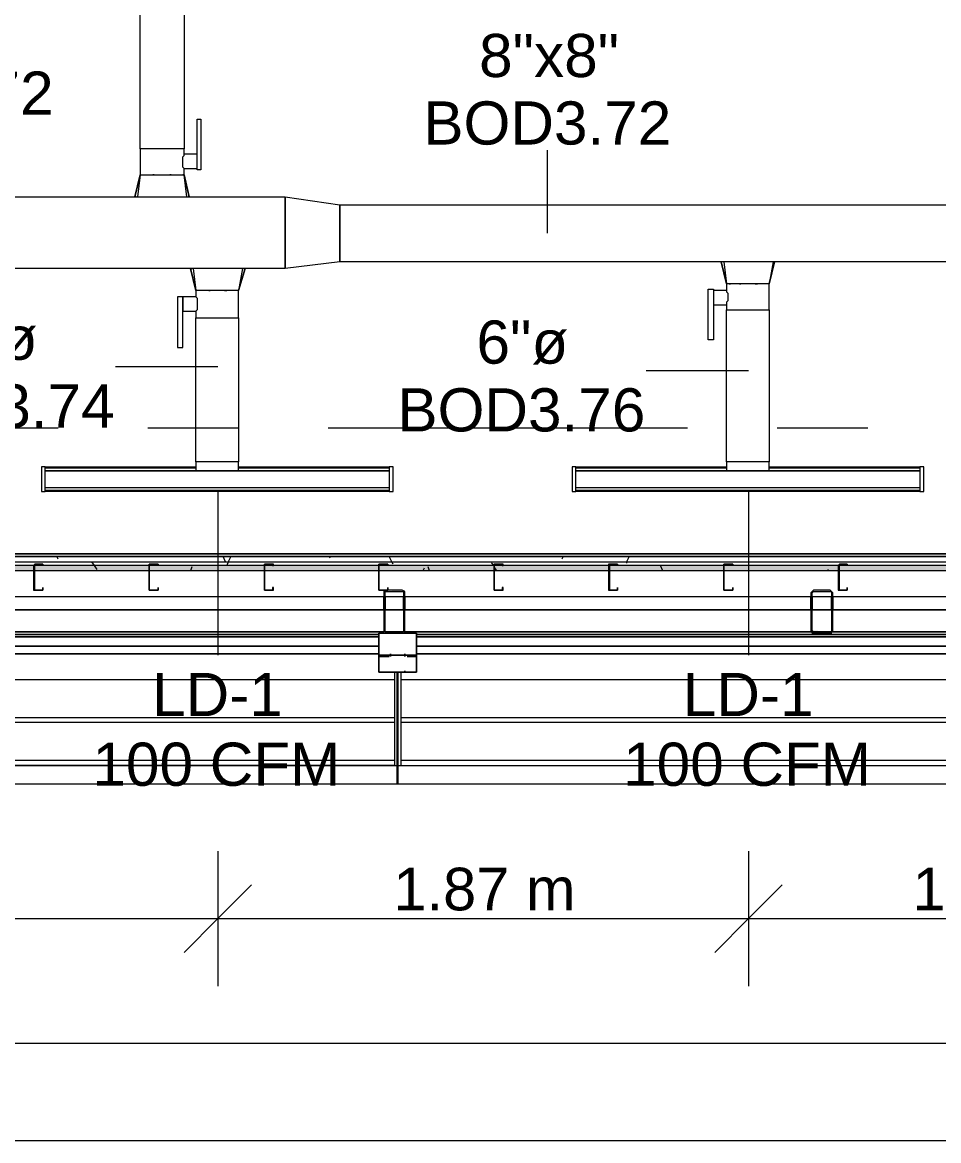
# Model space of a CAD drawing. Header units: metres. Extents: x 39 to 278, y -7 to 151.
# Drawn here: x 81.696 to 84.933, y 9.001 to 12.949 of the extents above; entities that cross this region are included whole.
import ezdxf

# ---------------------------------------------------------------- set-up
doc = ezdxf.new("R2010")
doc.units = ezdxf.units.M
doc.layers.add('HVAC - Ductos', color=5, linetype='Continuous', lineweight=50)
doc.layers.add('PDF_Geometry', color=7, linetype='Continuous', true_color=0xaaaaaa)
doc.layers.add('PDF_Solid Fills', color=7, linetype='Continuous', true_color=0xffffff)
doc.layers.add('PDF_Text', color=7, linetype='Continuous')
doc.styles.add('PDF Helvetica', font='')
doc.styles.get('PDF Helvetica').set_extended_font_data('Helvetica')

msp = doc.modelspace()

# ---------------------------------------------------------------- hatches: boundary and pattern name
at = {"layer": 'PDF_Solid Fills', "lineweight": 0, "transparency": 33554559}
h = msp.add_hatch(color=256, dxfattribs=at)
h.paths.add_polyline_path([(46.8196, 11.0127), (46.8196, 11.031), (45.1878, 11.031), (45.1878, 11.0127)])
h.paths.add_polyline_path([(104.0706, 11.0127), (106.0827, 11.0127), (106.0827, 11.031), (104.0706, 11.031)])
h.paths.add_polyline_path([(104.0659, 11.0127), (104.0659, 11.031), (101.2289, 11.031), (101.2289, 11.0127)])
h.paths.add_polyline_path([(101.2243, 11.0127), (101.2243, 11.031), (99.1984, 11.031), (99.1984, 11.0127)])
h.paths.add_polyline_path([(99.1938, 11.0127), (99.1938, 11.031), (96.3568, 11.031), (96.3568, 11.0127)])
h.paths.add_polyline_path([(96.3522, 11.0127), (96.3522, 11.031), (94.3263, 11.031), (94.3263, 11.0127)])
h.paths.add_polyline_path([(94.3217, 11.0127), (94.3217, 11.031), (93.5151, 11.031), (93.5151, 11.0127)])
h.paths.add_polyline_path([(93.5105, 11.0127), (93.5105, 11.031), (91.4846, 11.031), (91.4846, 11.0127)])
h.paths.add_polyline_path([(91.4801, 11.0127), (91.4801, 11.031), (89.4542, 11.031), (89.4542, 11.0127)])
h.paths.add_polyline_path([(89.4496, 11.0127), (89.4496, 11.031), (88.6429, 11.031), (88.6429, 11.0127)])
h.paths.add_polyline_path([(88.6383, 11.0127), (88.6383, 11.031), (86.6125, 11.031), (86.6125, 11.0127)])
h.paths.add_polyline_path([(86.6079, 11.0127), (86.6079, 11.031), (84.582, 11.031), (84.582, 11.0127)])
h.paths.add_polyline_path([(84.5774, 11.0127), (84.5774, 11.031), (83.7708, 11.031), (83.7708, 11.0127)])
h.paths.add_polyline_path([(83.7662, 11.0127), (83.7662, 11.031), (81.7404, 11.031), (81.7404, 11.0127)])
h.paths.add_polyline_path([(81.7358, 11.0127), (81.7358, 11.031), (78.8986, 11.031), (78.8986, 11.0127)])
h.paths.add_polyline_path([(78.894, 11.0127), (78.894, 11.031), (76.8682, 11.031), (76.8682, 11.0127)])
h.paths.add_polyline_path([(76.8636, 11.0127), (76.8636, 11.031), (74.0265, 11.031), (74.0265, 11.0127)])
h.paths.add_polyline_path([(74.0219, 11.0127), (74.0219, 11.031), (71.9961, 11.031), (71.9961, 11.0127)])
h.paths.add_polyline_path([(71.9915, 11.0127), (71.9915, 11.031), (71.1848, 11.031), (71.1848, 11.0127)])
h.paths.add_polyline_path([(71.1802, 11.0127), (71.1802, 11.031), (69.1543, 11.031), (69.1543, 11.0127)])
h.paths.add_polyline_path([(69.1497, 11.0127), (69.1497, 11.031), (67.1239, 11.031), (67.1239, 11.0127)])
h.paths.add_polyline_path([(67.1193, 11.0127), (67.1193, 11.031), (66.3127, 11.031), (66.3127, 11.0127)])
h.paths.add_polyline_path([(66.3081, 11.0127), (66.3081, 11.031), (64.2822, 11.031), (64.2822, 11.0127)])
h.paths.add_polyline_path([(64.2776, 11.0127), (64.2776, 11.031), (62.2518, 11.031), (62.2518, 11.0127)])
h.paths.add_polyline_path([(62.2472, 11.0127), (62.2472, 11.031), (61.4405, 11.031), (61.4405, 11.0127)])
h.paths.add_polyline_path([(61.436, 11.0127), (61.436, 11.031), (59.4101, 11.031), (59.4101, 11.0127)])
h.paths.add_polyline_path([(59.4055, 11.0127), (59.4055, 11.031), (56.5684, 11.031), (56.5684, 11.0127)])
h.paths.add_polyline_path([(56.5638, 11.0127), (56.5638, 11.031), (54.5379, 11.031), (54.5379, 11.0127)])
h.paths.add_polyline_path([(54.5333, 11.0127), (54.5333, 11.031), (51.6963, 11.031), (51.6963, 11.0127)])
h.paths.add_polyline_path([(51.6917, 11.0127), (51.6917, 11.031), (49.6658, 11.031), (49.6658, 11.0127)])
h.paths.add_polyline_path([(49.6612, 11.0127), (49.6612, 11.031), (48.8546, 11.031), (48.8546, 11.0127)])
h.paths.add_polyline_path([(48.85, 11.0127), (48.85, 11.031), (46.8241, 11.031), (46.8241, 11.0127)])
h = msp.add_hatch(color=256, dxfattribs=at)
h.paths.add_polyline_path([(82.9778, 10.9347), (82.9733, 10.9347), (82.9733, 10.7926), (83.0466, 10.7926), (83.0466, 10.9347), (83.042, 10.9347), (83.042, 10.7972), (82.9778, 10.7972)])
h.paths.add_polyline_path([(83.0374, 10.9393), (83.0374, 10.9439), (82.9733, 10.9439)])
h.paths.add_polyline_path([(83.042, 10.9439), (83.0466, 10.9393), (83.0466, 10.9439)])
h = msp.add_hatch(color=256, dxfattribs=at)
h.paths.add_polyline_path([(84.4864, 10.7926), (84.5545, 10.7972), (84.4904, 10.8018), (84.4858, 10.8018), (84.4858, 10.7926)])
h.paths.add_polyline_path([(84.5545, 10.7972), (84.5591, 10.9347), (84.5545, 10.9347)])
h.paths.add_polyline_path([(84.5499, 10.9393), (84.5499, 10.9439), (84.4858, 10.9439)])
h.paths.add_polyline_path([(84.4858, 10.9347), (84.4812, 10.9347), (84.4812, 10.8018)])

# ---------------------------------------------------------------- linework, layer by layer
at = {"layer": 'HVAC - Ductos', "lineweight": 0}
for points in [[(82.2766, 12.3327), (82.2674, 12.4106), (82.2674, 12.4335), (82.3132, 12.4335), (82.3132, 12.4381), (82.3132, 12.4426), (82.3132, 12.4518), (82.3132, 12.4564), (82.3132, 12.4656), (82.3132, 12.4701), (82.3132, 12.4747), (82.3132, 12.4793), (82.3132, 12.4839), (82.2674, 12.4839), (82.2674, 12.5023), (82.2628, 12.5023), (82.2537, 12.5023), (82.2445, 12.5023), (82.2262, 12.5023), (82.2078, 12.5023), (82.1895, 12.5023), (82.1712, 12.5023), (82.1528, 12.5023), (82.1345, 12.5023), (82.1254, 12.5023), (82.1162, 12.5023), (82.1116, 12.5023), (82.1116, 13.6847)], [(82.2674, 13.6847), (82.2674, 12.5023), (82.2628, 12.5023), (82.2537, 12.5023), (82.2445, 12.5023), (82.2262, 12.5023), (82.2078, 12.5023), (82.1895, 12.5023), (82.1712, 12.5023), (82.1528, 12.5023), (82.1345, 12.5023), (82.1254, 12.5023), (82.1162, 12.5023), (82.1116, 12.5023), (82.1116, 12.4106), (82.1162, 12.4106), (82.1208, 12.4106), (82.1254, 12.4106), (82.1345, 12.4106), (82.1528, 12.4106), (82.1712, 12.4106), (82.1895, 12.4106), (82.2078, 12.4106), (82.2262, 12.4106), (82.2445, 12.4106), (82.2537, 12.4106), (82.2582, 12.4106), (82.2628, 12.4106), (82.2674, 12.4106), (82.2628, 12.4106)], [(82.2674, 12.4335), (82.2628, 12.4381), (82.2628, 12.4426), (82.2628, 12.4518), (82.2628, 12.461), (82.2628, 12.4701), (82.2628, 12.4747), (82.2674, 12.4793), (82.2674, 12.4839)], [(83.5508, 12.2043), (83.5508, 12.4977)], [(82.1116, 12.4106), (82.1024, 12.3327)], [(82.1162, 12.4106), (82.1208, 12.4106)], [(82.1345, 12.4106), (82.1391, 12.4106)], [(82.162, 12.4106), (82.1574, 12.4106), (82.162, 12.4106), (82.1666, 12.4106)], [(82.185, 12.4106), (82.1895, 12.4106), (82.1941, 12.4106)], [(82.2124, 12.4106), (82.217, 12.4106), (82.2216, 12.4106), (82.217, 12.4106)], [(82.2399, 12.4106), (82.2445, 12.4106)], [(82.2537, 12.4106), (82.2582, 12.4106)], [(82.2858, 12.3327), (82.2674, 12.4106), (82.2858, 12.3327)], [(82.0978, 12.3327), (82.0932, 12.3327), (82.0978, 12.3327), (82.1024, 12.3327), (82.107, 12.3327), (82.1162, 12.3327)], [(82.0978, 12.3327), (82.0932, 12.3327), (82.0978, 12.3327)], [(82.1208, 12.3327), (82.1345, 12.3327), (82.1391, 12.3327)], [(82.1437, 12.3327), (82.1482, 12.3327), (82.1574, 12.3327), (82.1712, 12.3327)], [(82.1712, 12.3327), (82.1712, 12.3327)], [(82.1758, 12.3327), (82.1804, 12.3327), (82.2032, 12.3327)], [(82.2078, 12.3327), (82.2078, 12.3327)], [(82.2124, 12.3327), (82.2216, 12.3327), (82.2308, 12.3327), (82.2354, 12.3327), (82.2445, 12.3327), (82.2628, 12.3327), (82.272, 12.3327), (82.2812, 12.3327), (82.2858, 12.3327), (82.2812, 12.3327)], [(84.3483, 12.1035), (84.3346, 12.0256), (84.33, 12.0256), (84.3254, 12.0256), (84.3116, 12.0256), (84.2979, 12.0256), (84.2795, 12.0256), (84.2612, 12.0256), (84.2383, 12.0256), (84.22, 12.0256), (84.2062, 12.0256), (84.1924, 12.0256), (84.1879, 12.0256), (84.1833, 12.0256), (84.1833, 12.0027), (84.1374, 12.0027), (84.1374, 11.9981), (84.1374, 11.9935), (84.1374, 11.9843), (84.1374, 11.9797), (84.1374, 11.9705), (84.1374, 11.966), (84.1374, 11.9614), (84.1374, 11.9569)], [(84.1833, 12.1035), (84.1741, 12.1035), (84.1833, 12.0256), (84.1649, 12.1035)], [(84.1695, 12.1035), (84.1649, 12.1035), (84.1833, 12.0256)], [(84.1649, 12.1035), (84.1649, 12.1035)], [(84.2062, 12.1035), (84.1879, 12.1035)], [(84.33, 12.1035), (84.3116, 12.1035), (84.307, 12.1035), (84.3024, 12.1035), (84.2933, 12.1035), (84.2795, 12.1035), (84.2749, 12.1035), (84.2703, 12.1035), (84.2474, 12.1035), (84.2429, 12.1035), (84.2383, 12.1035), (84.2246, 12.1035), (84.2154, 12.1035), (84.2108, 12.1035)], [(84.3529, 12.1035), (84.3483, 12.1035), (84.3437, 12.1035), (84.3346, 12.1035)], [(84.3529, 12.1035), (84.3346, 12.0256), (84.3529, 12.1035)], [(84.3529, 12.1035), (84.3529, 12.1035)], [(82.4737, 12.0806), (82.46, 12.0027), (82.4554, 12.0027), (82.4508, 12.0027), (82.4416, 12.0027), (82.4232, 12.0027), (82.405, 12.0027), (82.3866, 12.0027), (82.3637, 12.0027), (82.3453, 12.0027), (82.3316, 12.0027), (82.3178, 12.0027), (82.3132, 12.0027), (82.3087, 12.0027), (82.3087, 11.9797), (82.2628, 11.9797), (82.2445, 11.9797), (82.2445, 11.801), (82.2628, 11.801), (82.2628, 11.9797), (82.2628, 11.9751), (82.2628, 11.9705), (82.2628, 11.966), (82.2628, 11.9614), (82.2628, 11.9523), (82.2628, 11.9477), (82.2628, 11.9431), (82.2628, 11.9339), (82.2628, 11.9293), (82.3087, 11.9293), (82.3087, 11.9064), (82.3132, 11.9064), (82.3178, 11.9064), (82.3316, 11.9064), (82.3453, 11.9064), (82.3637, 11.9064), (82.3866, 11.9064), (82.405, 11.9064), (82.4232, 11.9064), (82.4416, 11.9064), (82.4508, 11.9064), (82.46, 11.9064), (82.46, 11.3977), (82.4554, 11.3977), (82.4508, 11.3977), (82.437, 11.3977), (82.4232, 11.3977), (82.405, 11.3977), (82.3866, 11.3977), (82.3682, 11.3977), (82.3499, 11.3977), (82.3316, 11.3977), (82.3224, 11.3977), (82.3132, 11.3977), (82.3087, 11.3977), (82.3087, 11.3655), (82.3132, 11.3655), (82.3224, 11.3655), (82.3316, 11.3655), (82.3499, 11.3655), (82.3682, 11.3655), (82.3866, 11.3655), (82.405, 11.3655), (82.4232, 11.3655), (82.437, 11.3655), (82.4508, 11.3655), (82.4554, 11.3655), (82.46, 11.3655), (82.46, 11.3977), (82.4508, 11.3977), (82.4416, 11.3977), (82.4232, 11.3977), (82.405, 11.3977), (82.3866, 11.3977), (82.3637, 11.3977), (82.3453, 11.3977), (82.3316, 11.3977), (82.3178, 11.3977), (82.3132, 11.3977), (82.3087, 11.3977), (82.3087, 11.9064), (82.3132, 11.9064), (82.3178, 11.9064), (82.3316, 11.9064), (82.3453, 11.9064), (82.3637, 11.9064), (82.3866, 11.9064), (82.405, 11.9064), (82.4232, 11.9064), (82.4416, 11.9064), (82.4508, 11.9064), (82.46, 11.9064), (82.46, 12.0027)], [(82.3087, 12.0806), (82.2995, 12.0806), (82.3087, 12.0027), (82.2904, 12.0806), (82.295, 12.0806), (82.2904, 12.0806), (82.3087, 12.0027)], [(82.3682, 12.0806), (82.3637, 12.0806), (82.3499, 12.0806), (82.3408, 12.0806), (82.3362, 12.0806), (82.3316, 12.0806), (82.3132, 12.0806)], [(82.4554, 12.0806), (82.4416, 12.0806), (82.4324, 12.0806), (82.4278, 12.0806), (82.4187, 12.0806), (82.405, 12.0806), (82.4004, 12.0806), (82.3958, 12.0806), (82.3728, 12.0806)], [(82.4782, 12.0806), (82.4828, 12.0806), (82.4782, 12.0806), (82.4737, 12.0806), (82.4691, 12.0806), (82.46, 12.0806)], [(82.4828, 12.0806), (82.46, 12.0027), (82.4828, 12.0806)], [(84.1374, 11.9523), (84.1833, 11.9523), (84.1833, 11.9339), (84.1879, 11.9339), (84.1924, 11.9339), (84.2062, 11.9339), (84.22, 11.9339), (84.2383, 11.9339), (84.2612, 11.9339), (84.2795, 11.9339), (84.2979, 11.9339), (84.3116, 11.9339), (84.3254, 11.9339), (84.3346, 11.9339), (84.3346, 12.0256)], [(84.1879, 12.0256), (84.1879, 12.0256)], [(84.1879, 12.0256), (84.1879, 12.0256)], [(82.3087, 11.9797), (82.3132, 11.9751), (82.3132, 11.966), (82.3132, 11.9569), (82.3132, 11.9477), (82.3132, 11.9431), (82.3132, 11.9339), (82.3087, 11.9293)], [(82.3132, 12.0027), (82.3132, 12.0027)], [(82.3132, 12.0027), (82.3132, 12.0027)], [(84.1833, 12.0027), (84.1833, 11.9981), (84.1879, 11.9935), (84.1879, 11.9843), (84.1879, 11.9751), (84.1879, 11.966), (84.1833, 11.9614), (84.1833, 11.9569), (84.1833, 11.9523)], [(84.197, 11.3655), (84.2062, 11.3655), (84.22, 11.3655), (84.2383, 11.3655), (84.2612, 11.3655), (84.2795, 11.3655), (84.2979, 11.3655), (84.3116, 11.3655), (84.3254, 11.3655), (84.33, 11.3655), (84.3346, 11.3655), (84.3346, 11.3977), (84.3254, 11.3977), (84.3116, 11.3977), (84.2979, 11.3977), (84.2795, 11.3977), (84.2612, 11.3977), (84.2383, 11.3977), (84.22, 11.3977), (84.2062, 11.3977), (84.1924, 11.3977), (84.1879, 11.3977), (84.1833, 11.3977), (84.1833, 11.9339), (84.1879, 11.9339), (84.1924, 11.9339), (84.2062, 11.9339), (84.22, 11.9339), (84.2383, 11.9339), (84.2612, 11.9339), (84.2795, 11.9339), (84.2979, 11.9339), (84.3116, 11.9339), (84.3254, 11.9339), (84.3346, 11.9339), (84.3346, 11.3977), (84.33, 11.3977), (84.3254, 11.3977), (84.3116, 11.3977), (84.2979, 11.3977), (84.2795, 11.3977), (84.2612, 11.3977), (84.2383, 11.3977), (84.22, 11.3977), (84.2062, 11.3977), (84.197, 11.3977)], [(82.3866, 11.7323), (82.0245, 11.7323)], [(84.2612, 11.7185), (83.8991, 11.7185)], [(81.777, 11.3472), (81.777, 11.3564), (81.777, 11.3747), (81.777, 11.3793), (82.3087, 11.3793)], [(82.3087, 11.3747), (81.777, 11.3747)], [(82.46, 11.3977), (82.46, 11.3977)], [(82.46, 11.3793), (82.9916, 11.3793), (82.9916, 11.3747), (82.9916, 11.3564), (82.9916, 11.3472)], [(82.9916, 11.3747), (82.46, 11.3747)], [(83.6516, 11.3472), (83.6516, 11.3564), (83.6516, 11.3747), (83.6516, 11.3793), (84.1833, 11.3793)], [(84.1833, 11.3747), (83.6516, 11.3747)], [(84.1924, 11.3977), (84.1879, 11.3977), (84.1833, 11.3977), (84.1833, 11.3655), (84.1879, 11.3655), (84.1924, 11.3655)], [(84.3346, 11.3977), (84.3346, 11.3977)], [(84.3346, 11.3793), (84.8662, 11.3793), (84.8662, 11.3747), (84.8662, 11.3564), (84.8662, 11.3472)], [(84.8662, 11.3747), (84.3346, 11.3747)], [(81.777, 11.3518), (81.777, 11.3564), (81.777, 11.361)], [(82.9916, 11.361), (82.9916, 11.3564), (82.9916, 11.3518)], [(83.6516, 11.3518), (83.6516, 11.3564), (83.6516, 11.361)], [(84.8662, 11.361), (84.8662, 11.3564), (84.8662, 11.3518)], [(82.9916, 11.3243), (82.9916, 11.3151), (82.9916, 11.2968), (82.9916, 11.2923), (81.777, 11.2923), (81.777, 11.2968), (81.777, 11.3151), (81.777, 11.3243)], [(81.777, 11.3105), (81.777, 11.3151), (81.777, 11.3197)], [(81.777, 11.2968), (82.9916, 11.2968)], [(82.9916, 11.3197), (82.9916, 11.3151), (82.9916, 11.3105)], [(84.8662, 11.3243), (84.8662, 11.3151), (84.8662, 11.2968), (84.8662, 11.2923), (83.6516, 11.2923), (83.6516, 11.2968), (83.6516, 11.3151), (83.6516, 11.3243)], [(83.6516, 11.3105), (83.6516, 11.3151), (83.6516, 11.3197)], [(83.6516, 11.2968), (84.8662, 11.2968)], [(84.8662, 11.3197), (84.8662, 11.3151), (84.8662, 11.3105)], [(82.3866, 11.2923), (82.3866, 10.7147)], [(84.2612, 11.2923), (84.2612, 10.7147)]]:
    msp.add_lwpolyline(points, dxfattribs=at)
for points in [[(82.3132, 12.6077), (82.327, 12.6077), (82.327, 12.4289), (82.3132, 12.4289)], [(82.1116, 12.4106), (82.0932, 12.3327)], [(80.8099, 12.3327), (82.6249, 12.3327), (82.6249, 12.0806), (80.8099, 12.0806)], [(82.8174, 12.1035), (82.6249, 12.0806), (82.6249, 12.3327), (82.8174, 12.3051)], [(86.4887, 12.1035), (82.8174, 12.1035), (82.8174, 12.3051), (86.4887, 12.3051)], [(84.1191, 12.0073), (84.1374, 12.0073), (84.1374, 11.8285), (84.1191, 11.8285)], [(84.1924, 12.0256), (84.197, 12.0256)], [(84.2292, 12.0256), (84.2337, 12.0256)], [(84.2841, 12.0256), (84.2887, 12.0256), (84.2933, 12.0256), (84.2887, 12.0256)], [(82.3545, 12.0027), (82.3591, 12.0027)], [(82.4095, 12.0027), (82.4141, 12.0027), (82.4187, 12.0027), (82.4141, 12.0027)], [(81.7632, 11.2923), (81.777, 11.2923), (81.777, 11.3793), (81.7632, 11.3793)], [(83.0054, 11.2923), (83.0054, 11.3793), (82.9916, 11.3793), (82.9916, 11.2923)], [(83.6378, 11.2923), (83.6516, 11.2923), (83.6516, 11.3793), (83.6378, 11.3793)], [(84.88, 11.2923), (84.88, 11.3793), (84.8662, 11.3793), (84.8662, 11.2923)], [(81.777, 11.3655), (82.9916, 11.3655), (81.777, 11.3655), (82.9916, 11.3655), (82.9916, 11.306), (81.777, 11.306)], [(83.6516, 11.3655), (84.8662, 11.3655), (83.6516, 11.3655), (84.8662, 11.3655), (84.8662, 11.306), (83.6516, 11.306)]]:
    msp.add_lwpolyline(points, close=True, dxfattribs=at)
at = {"layer": 'HVAC - Ductos', "color": 252, "lineweight": 0, "true_color": 0x939598}
for points in [[(82.3866, 10.0227), (82.3866, 9.7843), (82.3866, 9.5459)], [(84.2612, 10.0227), (84.2612, 9.7843), (84.2612, 9.5459)], [(82.5058, 9.9035), (82.3866, 9.7843), (82.2674, 9.6651)], [(84.3804, 9.9035), (84.2612, 9.7843), (84.142, 9.6651)], [(46.0312, 9.7843), (47.4933, 9.7843), (49.7804, 9.7843), (51.9025, 9.7843), (54.3042, 9.7843), (55.4684, 9.7843), (56.6875, 9.7843), (58.6217, 9.7843), (61.1747, 9.7843), (63.3747, 9.7843), (64.6672, 9.7843), (66.1614, 9.7843), (68.1689, 9.7843), (70.4377, 9.7843), (72.5553, 9.7843), (75.3557, 9.7843), (77.8216, 9.7843), (80.3058, 9.7843), (82.3866, 9.7843), (84.2612, 9.7843), (86.0533, 9.7843), (87.2496, 9.7843), (89.5413, 9.7843)], [(46.0312, 9.3443), (55.4684, 9.3443), (64.6672, 9.3443), (73.8707, 9.3443), (86.0533, 9.3443), (95.2704, 9.3443), (104.7077, 9.3443)], [(46.0312, 9.0005), (104.7077, 9.0005)]]:
    msp.add_lwpolyline(points, dxfattribs=at)
at = {"layer": 'PDF_Geometry', "lineweight": 0}
for points in [[(81.8228, 11.5168), (80.5532, 11.5168)], [(82.46, 11.5168), (82.1391, 11.5168)], [(84.0458, 11.5168), (82.7762, 11.5168)], [(84.6829, 11.5168), (84.362, 11.5168)], [(45.1878, 11.0631), (106.0827, 11.0631)], [(73.9715, 11.0631), (85.9662, 11.0631)], [(85.9662, 11.0631), (73.9715, 11.0631)], [(73.9715, 11.0631), (85.9662, 11.0631)], [(73.9715, 11.0631), (85.9662, 11.0631)], [(73.9715, 11.0631), (85.9662, 11.0631)], [(85.9662, 11.0631), (73.9715, 11.0631)], [(73.9715, 11.0631), (85.9662, 11.0631)], [(85.9662, 11.0631), (73.9715, 11.0631)], [(45.1878, 11.0447), (106.0827, 11.0447)], [(81.7358, 11.031), (81.3324, 11.031), (80.9245, 11.031), (80.5212, 11.031), (80.1132, 11.031), (79.7099, 11.031), (79.302, 11.031), (78.8986, 11.031)], [(83.7662, 11.031), (83.3628, 11.031), (82.955, 11.031), (82.5516, 11.031), (82.1437, 11.031), (81.7404, 11.031)], [(86.6079, 11.031), (86.2045, 11.031), (85.7966, 11.031), (85.3933, 11.031), (84.9854, 11.031), (84.582, 11.031), (84.1741, 11.031), (83.7708, 11.031)], [(81.7358, 11.0127), (81.3324, 11.0127), (80.9245, 11.0127), (80.5212, 11.0127), (80.1132, 11.0127), (79.7099, 11.0127), (79.302, 11.0127), (78.8986, 11.0127)], [(83.7662, 11.0127), (83.3628, 11.0127), (82.955, 11.0127), (82.5516, 11.0127), (82.1437, 11.0127), (81.7404, 11.0127)], [(86.6079, 11.0127), (86.2045, 11.0127), (85.7966, 11.0127), (85.3933, 11.0127), (84.9854, 11.0127), (84.582, 11.0127), (84.1741, 11.0127), (83.7708, 11.0127)], [(82.9778, 10.9439), (82.9733, 10.9393), (82.9733, 10.9347), (82.9733, 10.8018), (82.9733, 10.7926), (82.9778, 10.7926), (83.0374, 10.7926), (83.0466, 10.7926), (83.0466, 10.8018), (83.0466, 10.9347), (83.0466, 10.9393), (83.0374, 10.9439), (82.987, 10.9439)], [(106.0827, 10.921), (45.1878, 10.921)], [(82.9733, 10.8751), (82.9733, 10.921)], [(82.9778, 10.921), (82.9778, 10.8751)], [(83.042, 10.8751), (83.042, 10.921)], [(83.0466, 10.921), (83.0466, 10.8751)], [(84.4812, 10.8751), (84.4812, 10.921)], [(84.4858, 10.921), (84.4858, 10.8751)], [(84.5545, 10.8751), (84.5545, 10.921)], [(84.5591, 10.921), (84.5591, 10.8751)], [(83.042, 10.8247), (83.0466, 10.8293)], [(84.5545, 10.8247), (84.5591, 10.8293)], [(83.01, 10.7926), (83.0145, 10.7972)], [(84.5179, 10.7926), (84.5224, 10.7972)], [(82.955, 10.7147), (82.955, 10.7147)], [(82.955, 10.7147), (82.955, 10.7147)], [(82.955, 10.7101), (82.955, 10.7101)], [(82.955, 10.7101), (82.955, 10.7101)], [(82.9962, 10.7101), (82.9962, 10.7147), (82.9962, 10.7193)], [(82.9962, 10.7101), (82.9962, 10.7147), (82.9962, 10.7193)], [(82.9962, 10.7193), (82.9962, 10.7147), (82.9962, 10.7101)], [(82.9962, 10.7193), (82.9962, 10.7147), (82.9962, 10.7101)], [(83.0466, 10.7101), (83.0466, 10.7147), (83.0466, 10.7193)], [(83.0466, 10.7101), (83.0466, 10.7147), (83.0466, 10.7193)], [(83.0466, 10.7101), (83.0466, 10.7147), (83.0466, 10.7193)], [(83.0466, 10.7101), (83.0466, 10.7147), (83.0466, 10.7193)], [(83.0878, 10.7147), (83.0878, 10.7147)], [(83.0878, 10.7147), (83.0878, 10.7147)], [(83.0878, 10.7101), (83.0878, 10.7101)], [(83.0878, 10.7101), (83.0878, 10.7101)], [(84.5042, 10.7193), (84.582, 10.7193)], [(79.9712, 10.2609), (83.0237, 10.2609), (83.0237, 10.2701), (83.0237, 10.2793), (83.0237, 10.2931), (83.0237, 10.3068), (83.0237, 10.3251), (83.0237, 10.6551), (83.0191, 10.6551), (83.01, 10.6551), (83.01, 10.3251), (79.9849, 10.3251)], [(83.01, 10.6277), (79.9849, 10.6277)], [(82.9962, 10.6551), (82.9962, 10.6551)], [(82.9962, 10.6551), (82.9962, 10.6551)], [(83.0054, 10.6551), (82.9962, 10.6551), (83.0054, 10.6551)], [(82.9962, 10.6551), (82.9962, 10.6551)], [(82.9962, 10.6551), (82.9962, 10.6551)], [(83.0054, 10.6551), (82.9962, 10.6551), (83.0054, 10.6551)], [(83.01, 10.6551), (83.0191, 10.6551), (83.0237, 10.6551)], [(83.01, 10.6551), (83.01, 10.6551)], [(83.01, 10.6551), (83.01, 10.6551)], [(83.0237, 10.3251), (83.0191, 10.3251), (83.0191, 10.3068), (83.0191, 10.2931), (83.0191, 10.2793), (83.0191, 10.2701), (83.0191, 10.2609), (86.0762, 10.2609), (86.0762, 10.2701), (86.0762, 10.2793), (86.0762, 10.2931), (86.0762, 10.3068), (86.0762, 10.3251), (86.0762, 10.6551), (86.0716, 10.6551), (86.0716, 10.3251), (86.0716, 10.3068), (86.0716, 10.2931), (86.0716, 10.2793), (86.0716, 10.2701), (86.0716, 10.2609), (89.1425, 10.2609)], [(83.0191, 10.6551), (83.0191, 10.3251)], [(83.0328, 10.6551), (83.0328, 10.3251), (86.0625, 10.3251), (86.0625, 10.6551), (86.0441, 10.6551), (86.0991, 10.6551), (86.0899, 10.6551), (86.0991, 10.6551), (86.0854, 10.6551), (86.0854, 10.3251), (89.1287, 10.3251)], [(86.0625, 10.6277), (83.0328, 10.6277)], [(79.9849, 10.4947), (83.01, 10.4947)], [(83.01, 10.4764), (79.9849, 10.4764)], [(83.0328, 10.4947), (86.0625, 10.4947)], [(86.0625, 10.4764), (83.0328, 10.4764)], [(67.7381, 10.3251), (70.8089, 10.3251), (70.8044, 10.3251), (73.8753, 10.3251), (73.8707, 10.3251), (76.9232, 10.3251), (76.9186, 10.3251), (79.9758, 10.3251), (79.9712, 10.3251), (83.0237, 10.3251), (83.0191, 10.3251), (86.0762, 10.3251), (86.0716, 10.3251), (89.1425, 10.3251)], [(79.9849, 10.3435), (83.01, 10.3435)], [(83.0328, 10.3435), (86.0625, 10.3435)], [(83.01, 10.2609), (83.0191, 10.2609)], [(83.01, 10.2609), (83.01, 10.2609)], [(83.0191, 10.2609), (83.0191, 10.2609)], [(83.0237, 10.2609), (83.0328, 10.2609)], [(83.0237, 10.2609), (83.0237, 10.2609)], [(83.0328, 10.2609), (83.0328, 10.2609)]]:
    msp.add_lwpolyline(points, dxfattribs=at)
for points in [[(73.9715, 11.0722), (85.9662, 11.0722)], [(73.9715, 11.0722), (85.9662, 11.0722)], [(73.9715, 11.0631), (85.9662, 11.0631)], [(81.7678, 11.0355), (81.7404, 11.0355), (81.7358, 11.031), (81.7358, 10.9439), (81.7404, 10.9439), (81.7678, 10.9439), (81.7678, 10.9531), (81.7678, 10.9439), (81.7404, 10.9439), (81.7404, 11.031), (81.7404, 11.0355), (81.7678, 11.0355), (81.7678, 11.031)], [(82.1758, 11.0355), (82.1437, 11.0355), (82.1437, 11.031), (82.1437, 10.9439), (82.1758, 10.9439), (82.1758, 10.9531), (82.1758, 10.9439), (82.1437, 10.9439), (82.1437, 11.031), (82.1437, 11.0355), (82.1758, 11.0355), (82.1758, 11.031)], [(82.5837, 11.0355), (82.5516, 11.0355), (82.5516, 11.031), (82.5516, 10.9439), (82.5837, 10.9439), (82.5837, 10.9531), (82.5791, 10.9531), (82.5791, 10.9439), (82.5516, 10.9439), (82.5516, 11.031), (82.5516, 11.0355), (82.5791, 11.0355), (82.5791, 11.031), (82.5837, 11.031)], [(82.987, 11.0355), (82.9596, 11.0355), (82.955, 11.0355), (82.955, 11.031), (82.955, 10.9439), (82.9596, 10.9439), (82.987, 10.9439), (82.987, 10.9531), (82.987, 10.9439), (82.9596, 10.9439), (82.955, 10.9439), (82.955, 11.031), (82.955, 11.0355), (82.9596, 11.0355), (82.987, 11.0355), (82.987, 11.031)], [(83.395, 11.0355), (83.3628, 11.0355), (83.3628, 11.031), (83.3628, 10.9439), (83.395, 10.9439), (83.395, 10.9531), (83.3904, 10.9531), (83.3904, 10.9439), (83.3628, 10.9439), (83.3628, 11.031), (83.3628, 11.0355), (83.3904, 11.0355), (83.3904, 11.031), (83.395, 11.031)], [(83.7983, 11.0355), (83.7708, 11.0355), (83.7662, 11.0355), (83.7662, 11.031), (83.7662, 10.9439), (83.7708, 10.9439), (83.7983, 10.9439), (83.7983, 10.9531), (83.7983, 10.9439), (83.7708, 10.9439), (83.7708, 11.031), (83.7708, 11.0355), (83.7983, 11.0355), (83.7983, 11.031)], [(84.2062, 11.0355), (84.1741, 11.0355), (84.1741, 11.031), (84.1741, 10.9439), (84.2062, 10.9439), (84.2062, 10.9531), (84.2062, 10.9439), (84.1741, 10.9439), (84.1741, 11.031), (84.1741, 11.0355), (84.2062, 11.0355), (84.2062, 11.031)], [(84.6096, 11.0355), (84.582, 11.0355), (84.5774, 11.031), (84.5774, 10.9439), (84.582, 10.9439), (84.6096, 10.9439), (84.6096, 10.9531), (84.6096, 10.9439), (84.582, 10.9439), (84.582, 11.031), (84.582, 11.0355), (84.6096, 11.0355), (84.6096, 11.031)], [(83.0374, 10.7972), (82.9778, 10.7972), (82.9778, 10.8018), (82.9778, 10.9347), (82.9778, 10.9393), (83.0374, 10.9393), (83.042, 10.9393), (83.042, 10.9347), (83.042, 10.8018), (83.042, 10.7972)], [(84.4812, 10.8018), (84.4858, 10.7926), (84.4904, 10.7926), (84.5499, 10.7926), (84.5545, 10.7926), (84.5591, 10.8018), (84.5591, 10.9347), (84.5545, 10.9393), (84.5499, 10.9439), (84.4904, 10.9439), (84.4858, 10.9393), (84.4812, 10.9347)], [(84.5499, 10.7972), (84.4904, 10.7972), (84.4858, 10.8018), (84.4858, 10.9347), (84.4904, 10.9393), (84.5499, 10.9393), (84.5545, 10.9393), (84.5545, 10.9347), (84.5545, 10.8018), (84.5545, 10.7972)], [(82.9733, 10.8751), (81.5754, 10.8751)], [(83.042, 10.8751), (83.0191, 10.8751), (82.9778, 10.8751), (83.0191, 10.8751)], [(84.4812, 10.8751), (83.0466, 10.8751)], [(84.5453, 10.8751), (84.4858, 10.8751), (84.5453, 10.8751), (84.5545, 10.8751)], [(84.5591, 10.8751), (85.9937, 10.8751)], [(82.9733, 10.7972), (81.5708, 10.7972), (81.4928, 10.7972), (81.5708, 10.7972)], [(82.955, 10.7881), (81.4928, 10.7881)], [(82.955, 10.7926), (82.9733, 10.7926), (82.955, 10.7926), (82.955, 10.7881), (82.955, 10.7193), (82.955, 10.7147), (82.955, 10.7101), (82.955, 10.6597), (82.955, 10.6551), (82.955, 10.6597), (82.955, 10.7101), (82.955, 10.7147), (82.955, 10.7193), (82.955, 10.7881)], [(83.0328, 10.6551), (83.0237, 10.6551), (83.0328, 10.6551), (83.0466, 10.6551), (83.042, 10.6551), (83.0466, 10.6551), (82.9962, 10.6551), (82.955, 10.6551), (82.9962, 10.6551), (82.9916, 10.6551), (82.987, 10.6551), (82.9916, 10.6551), (82.9962, 10.6551), (83.0466, 10.6551), (83.0558, 10.6551), (83.0466, 10.6551), (83.0878, 10.6551), (83.0878, 10.6597), (83.0878, 10.7101), (83.0878, 10.7147), (83.0878, 10.7193), (83.0878, 10.7881), (83.0878, 10.7926), (83.042, 10.7926), (83.0878, 10.7926), (83.0878, 10.7881), (83.0878, 10.7193), (83.0878, 10.7147), (83.0878, 10.7101), (83.0878, 10.6597), (83.0878, 10.6551), (83.0466, 10.6551), (83.0558, 10.6551), (83.0466, 10.6551), (82.9962, 10.6551), (82.9916, 10.6551), (82.987, 10.6551), (82.9916, 10.6551), (82.9962, 10.6551), (83.01, 10.6551), (82.9962, 10.6551), (83.0466, 10.6551), (83.042, 10.6551), (83.0466, 10.6551)], [(83.0191, 10.7972), (82.9778, 10.7972)], [(83.042, 10.7972), (83.0191, 10.7972)], [(83.042, 10.7926), (83.0466, 10.7926), (83.0558, 10.7926), (83.0466, 10.7926)], [(83.042, 10.7926), (83.0466, 10.7926), (83.0558, 10.7926), (83.0466, 10.7926)], [(84.5453, 10.7972), (84.4858, 10.7972), (83.0466, 10.7972), (84.4858, 10.7972)], [(84.5453, 10.7881), (83.0878, 10.7881)], [(84.5545, 10.7972), (84.5453, 10.7972)], [(86.0029, 10.7881), (84.5453, 10.7881)], [(85.9937, 10.7972), (84.5591, 10.7972)], [(82.955, 10.7789), (81.4928, 10.7789)], [(82.955, 10.7468), (81.4928, 10.7468)], [(84.5453, 10.7789), (83.0878, 10.7789)], [(84.5453, 10.7468), (83.0878, 10.7468)], [(86.0029, 10.7789), (84.5453, 10.7789)], [(86.0029, 10.7468), (84.5453, 10.7468)], [(81.4928, 10.7193), (82.955, 10.7193), (81.4928, 10.7193), (80.0399, 10.7193)], [(82.955, 10.7147), (83.0878, 10.7147)], [(82.9916, 10.7101), (82.955, 10.7101)], [(82.9962, 10.7193), (82.9962, 10.7147), (82.9962, 10.7101), (82.9962, 10.7147)], [(82.9962, 10.7101), (82.9962, 10.7147), (82.9962, 10.7193), (82.9962, 10.7147)], [(83.0466, 10.7193), (83.0466, 10.7147), (83.0466, 10.7101), (83.0466, 10.7147)], [(83.0466, 10.7193), (83.0466, 10.7147), (83.0466, 10.7101), (83.0466, 10.7147)], [(83.0878, 10.7101), (83.0558, 10.7101)], [(86.0029, 10.7193), (84.5453, 10.7193), (83.0878, 10.7193), (84.5453, 10.7193)], [(83.0191, 10.6277), (83.0237, 10.6277)], [(83.0466, 10.6597), (83.0466, 10.6551)], [(83.0466, 10.6597), (83.0466, 10.6551)], [(83.0237, 10.4947), (83.0191, 10.4947)], [(83.0191, 10.4764), (83.0237, 10.4764)], [(83.0237, 10.3435), (83.0191, 10.3435)]]:
    msp.add_lwpolyline(points, close=True, dxfattribs=at)
at = {"layer": 'PDF_Geometry', "color": 254, "lineweight": 0, "true_color": 0xeaeaea}
for points in [[(81.8228, 11.0539), (81.8182, 11.0631)], [(82.4141, 11.0447), (82.405, 11.0631)], [(82.4324, 11.0631), (82.4232, 11.0447), (82.4187, 11.031)], [(82.7854, 11.0631), (82.7808, 11.0585)], [(83.0054, 11.0355), (83.0008, 11.0447), (82.9916, 11.0631)], [(83.6058, 11.0631), (83.6012, 11.0539)], [(83.8395, 11.0631), (83.8304, 11.0447), (83.8304, 11.0401)], [(81.942, 11.0447), (81.942, 11.0447)], [(81.9604, 11.0173), (81.9512, 11.031), (81.942, 11.0447)], [(82.295, 11.0264), (82.2904, 11.0127)], [(82.4141, 11.0447), (82.4141, 11.0447)], [(83.1154, 11.0218), (83.1108, 11.0127)], [(83.1337, 11.0127), (83.1291, 11.0264)], [(83.3628, 11.031), (83.3537, 11.0401)], [(83.372, 11.0127), (83.3628, 11.0264)], [(83.9587, 11.0127), (83.9496, 11.031), (83.945, 11.031)], [(84.5453, 11.0127), (84.5408, 11.0173)]]:
    msp.add_lwpolyline(points, dxfattribs=at)
at = {"layer": 'PDF_Geometry', "color": 254, "lineweight": 0, "true_color": 0xd2d2d2}
for points in [[(81.7358, 11.0264), (81.7404, 11.0264)], [(81.745, 11.0355), (81.745, 11.0355)], [(83.3628, 11.0218), (83.3628, 11.0218)], [(83.3766, 11.0355), (83.3766, 11.0355)], [(82.1574, 10.9439), (82.1574, 10.9439)], [(83.7891, 10.9439), (83.7891, 10.9439)], [(84.1741, 10.9485), (84.1741, 10.9485)]]:
    msp.add_lwpolyline(points, dxfattribs=at)

# ---------------------------------------------------------------- texts
at = {"layer": 'PDF_Text', "lineweight": 0, "char_height": 0.15247, "attachment_point": 4, "style": 'PDF Helvetica'}
for s, insert in [('8"x8"', (83.3093, 12.8311)), ('BOD3.72', (80.9305, 12.6982)), ('BOD3.72', (83.1123, 12.5928)), ('6"ø', (81.4255, 11.8319)), ('6"ø', (83.3002, 11.8182)), ('BOD3.74', (81.1459, 11.5936)), ('BOD3.76', (83.0206, 11.5798)), ('LD-1', (82.1543, 10.576)), ('LD-1', (84.029, 10.576)), ('100 CFM', (81.9434, 10.3285)), ('100 CFM', (83.8181, 10.3285))]:
    msp.add_mtext(s, dxfattribs=dict(at, insert=insert))
at = {"layer": 'PDF_Text', "color": 252, "lineweight": 0, "true_color": 0x939598, "char_height": 0.15059, "attachment_point": 4, "style": 'PDF Helvetica'}
for s, insert in [('1.87 m', (83.0068, 9.8878)), ('1.80 m', (84.8403, 9.8878))]:
    msp.add_mtext(s, dxfattribs=dict(at, insert=insert))

doc.saveas('drawing.dxf')
